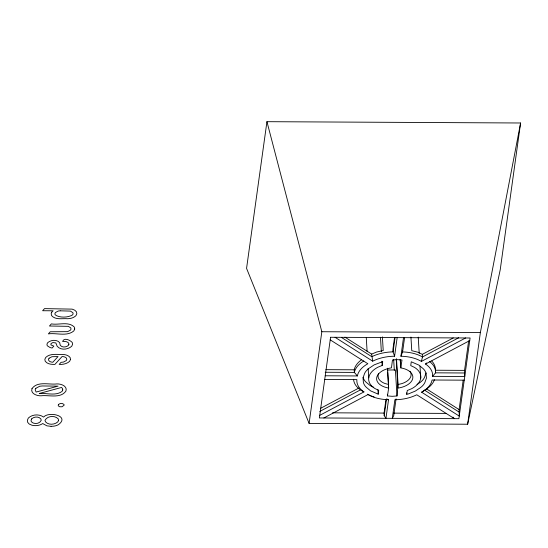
<?xml version="1.0" encoding="UTF-8"?>
<svg xmlns="http://www.w3.org/2000/svg" width="548" height="548" viewBox="0 0 548 548"><rect width="100%" height="100%" fill="white"/><g stroke="black" fill="none" stroke-linecap="round" stroke-linejoin="round"><path stroke-width="0.82" d="M463.204 380.093L459.108 409.582L459.251 416.083L421.611 392.204A32.051 18.385 -3.5 0 0 432.084 380.004L464.238 380.168M396.499 358.899L398.067 384.49L396.992 395.978L392.183 396.314L387.477 395.923L387.374 394.245M266.938 121.683L246.566 268.376L309.099 423.405L467.636 424.227L500.235 269.691L520.6 122.992L266.938 121.683L321.827 331.725L309.099 423.405M378.209 394.163L378.737 390.361L374.873 388.511A26.119 14.981 -3.5 0 1 377.825 367.249L382.196 365.441L382.723 361.639L374.113 364.893L370.886 367.078A22.653 12.994 -3.5 0 0 364.03 375.065L363.023 377.812L363.269 380.565A22.653 12.994 -3.5 0 0 367.893 388.607L370.51 390.827L378.209 394.163L377.935 389.697M387.217 399.115L388.539 399.704L385.963 418.302L384.216 415.685L384.059 413.082L385.929 399.595M394.553 337.458L392.916 349.268L393.074 351.871L394.581 356.214A32.051 18.385 -3.5 0 0 372.702 361.173L335.061 337.294M384.216 415.685L386.559 398.821M395.067 337.534L393.074 351.871A32.202 18.468 -3.5 0 0 371.804 356.693L341.473 337.452M394.581 356.214L397.163 337.616M465.608 337.972L421.398 361.427A32.051 18.385 -3.5 0 0 400.924 356.241L403.506 337.65M396.067 398.869L393.731 415.74L392.3 418.336L394.882 399.739A32.051 18.385 -3.5 0 0 416.768 394.772L454.402 418.651M404.582 337.582L402.588 351.919L400.924 356.241M406.746 394.307L407.274 390.505L411.644 388.703A26.119 14.981 -3.5 0 0 414.596 367.441L410.733 365.591L411.26 361.79L418.953 365.126L421.57 367.338A22.653 12.994 -3.5 0 1 426.193 375.387L426.44 378.141L425.433 380.887A22.653 12.994 -3.5 0 1 418.576 388.875L415.357 391.06L408.383 393.937L406.746 394.307L406.65 392.82M426.57 362.988L425.522 364.043A32.051 18.385 -3.5 0 1 432.591 376.339L464.745 376.503L464.553 370.38L468.65 340.89M467.636 424.227L480.37 332.54L520.6 122.992M387.477 395.923L388.655 388.046L387.566 368.229M421.398 361.427L422.487 356.96L422.33 354.351L417.891 352.227L411.76 350.679L410.925 337.041M426.125 372.935L425.111 375.681A22.653 12.994 -3.5 0 1 418.261 383.662L416.973 384.538M432.591 376.339L435.55 372.832L435.393 370.229A32.202 18.468 -3.5 0 0 431.769 361.036M421.611 392.204L424.604 390.19A32.202 18.468 -3.5 0 0 434.413 379.709M320.347 408.459L358.803 388.059M422.33 354.351L453.244 337.952M319.751 411.459L360.468 389.861L363.947 391.909L319.731 415.363M458.683 337.76L422.487 356.96A32.202 18.468 -3.5 0 0 402.588 351.919L402.506 350.617M323.854 417.98L368.071 394.526A32.051 18.385 -3.5 0 0 388.539 399.704M425.522 364.043L469.732 340.589M344.925 337.136L371.647 354.09L376.668 352.015L383.223 350.528L382.388 336.897M398.067 384.49L401.67 383.669A16.563 9.501 -3.5 0 0 409.945 371.229M60.129 310.819L58.266 311.024L55.41 312.538L54.91 313.579L55.108 314.744C59.136 318.032 68.274 317.703 72.61 314.874L73.117 313.833L72.905 312.737L70.459 311.1L60.266 310.819M51.08 426.317L53.19 426.221A9.001 5.165 -3.5 0 0 58.465 424.632C70.24 415.932 48.943 411.048 43.587 417.083C39.189 413.856 32.291 414.254 28.338 418.049L27.4 420.234L27.688 422.35L29.188 424.022L32.024 425.255A8.665 4.973 -3.5 0 0 41.655 424.193L42.689 423.542L46.929 425.851L51.012 426.317M321.827 331.725L480.37 332.54M325.868 369.66L354.2 369.804A32.202 18.468 -3.5 0 1 361.612 359.714M435.393 370.229L464.553 370.38M325.197 372.256L354.357 372.407L357.385 375.949A32.051 18.385 -3.5 0 1 367.852 363.742L330.218 339.863M464.711 372.983L435.55 372.832A32.202 18.468 -3.5 0 0 429.399 361.399M325.231 375.777L357.385 375.949M324.717 379.449L356.871 379.613A32.051 18.385 -3.5 0 0 363.947 391.909M332.54 412.815L384.059 413.082M393.567 413.13L445.935 413.404M387.457 370.01L395.403 369.934L396.992 395.978M388.553 384.443L385.182 383.586A16.563 9.501 -3.5 0 1 378.661 373.428M373.763 387.326L370.195 385.614L367.578 383.401A22.653 12.994 -3.5 0 1 363.125 377.353M426.611 388.964L459.108 409.582M424.604 390.19L459.272 412.185M452.963 417.083L453.922 418.131M372.702 361.173L371.647 354.09M418.227 337.13L419.22 353.35M420.001 366.16L420.734 378.113M400.287 359.365L400.814 367.907A18.152 10.412 -3.5 0 1 412.808 378.072A18.152 10.412 -3.5 0 1 398.006 388.094L396.231 359.063M400.177 359.481L400.814 367.907L401.985 360.022L397.279 359.639L392.471 359.974L391.457 367.852A18.152 10.412 -3.5 0 0 376.661 377.88A18.152 10.412 -3.5 0 0 388.655 388.046L387.71 372.681M393.663 359.474L394.327 370.393M387.45 368.407L387.607 370.969M380.47 337.267L381.36 351.782M381.935 361.173L382.196 365.441M366.276 337.712L367.112 351.371M368.16 368.448L368.729 377.839M354.2 369.804L354.357 372.407A32.202 18.468 -3.5 0 1 363.817 360.974M360.468 389.861A32.202 18.468 -3.5 0 1 353.583 379.291M374.092 396.93A32.202 18.468 -3.5 0 1 367.338 394.17M330.574 337.273L319.374 417.953L458.888 418.679L470.095 337.993L330.574 337.273M32.003 388.573C30.154 393.663 37.079 396.012 41.018 395.793C48.717 394.765 60.349 398.862 65.911 391.135C67.774 386.045 60.842 383.703 56.896 383.922C49.197 384.943 37.565 380.853 32.003 388.573M51.779 312.113L51.183 313.634L51.546 315.559C55.43 320.203 62.308 318.251 67.534 318.731C70.576 318.655 73.699 317.861 75.939 315.682L76.836 313.771L76.473 311.853L74.809 310.237L72.178 309.127L44.525 308.62L42.628 310.73L53.115 310.785L51.779 312.113M31.613 418.925L31.051 420.357L31.298 421.7C33.798 424.604 39.737 424.015 41.23 420.316L40.847 418.905C38.634 416.24 33.942 416.555 31.613 418.925M68.884 344.322L68.39 345.398C66.219 347.37 62.212 347.733 60.239 345.302L59.684 342.63C56.711 339.212 50.834 339.897 47.662 342.706L46.943 344.192L47.238 345.74L50.115 347.569L52.094 348.042L53.827 346.124L50.882 344.904L51.074 343.521L52.841 342.562L55.848 342.932L57.15 346.247C60.636 350.514 67.842 349.693 71.692 346.309L72.596 344.343L72.24 342.445C69.986 340.164 64.452 337.171 62.554 341.383L66.233 341.637L67.726 342.26L68.678 343.206L68.884 344.322M35.846 388.306L35.154 389.786L36.127 392.06L58.061 386.128L42.312 385.963L39.73 386.23L35.846 388.306M70.493 359.467L69.61 361.351C66.794 363.906 62.856 364.578 59.17 364.42L61.088 362.31L63.39 362.098L66.267 360.57L66.774 359.529L66.561 358.365A5.048 2.898 -3.5 0 0 62.054 356.563L54.91 364.399C51.464 364.461 47.429 364.249 45.21 361.214L44.84 359.337L45.737 357.426C50.245 353.145 56.992 354.686 62.575 354.446C65.356 354.563 68.356 355.214 70.13 357.549L70.493 359.467M74.72 329.026L73.822 330.937C66.781 336.801 56.595 332.67 48.375 333.876L50.272 331.766L67.61 331.65L70.493 330.129L71 329.088L70.802 327.923L68.356 326.334L49.471 326.012L51.368 323.895C58.677 325.259 68.479 321.073 74.357 327.108L74.72 329.026M62.76 389.929L62.068 391.388C55.663 396.238 46.628 392.854 39.251 393.491L61.561 387.457L62.554 388.601L62.76 389.929M58.526 420.405L57.835 421.871C54.56 424.823 48.512 425.275 45.45 421.782L44.991 420.323C47.347 415.761 54.903 415.192 58.246 418.905L58.526 420.405M58.41 404.486L58.225 405.808L59.739 406.753L62.068 406.767L64.143 405.178L64.02 404.513L62.513 403.575L60.177 403.561L58.41 404.486M49.067 358.234L48.56 359.276A5.028 2.884 -3.5 0 0 51.094 362.002L52.834 362.255L58.04 356.543L51.95 356.721L49.067 358.234"/></g></svg>
